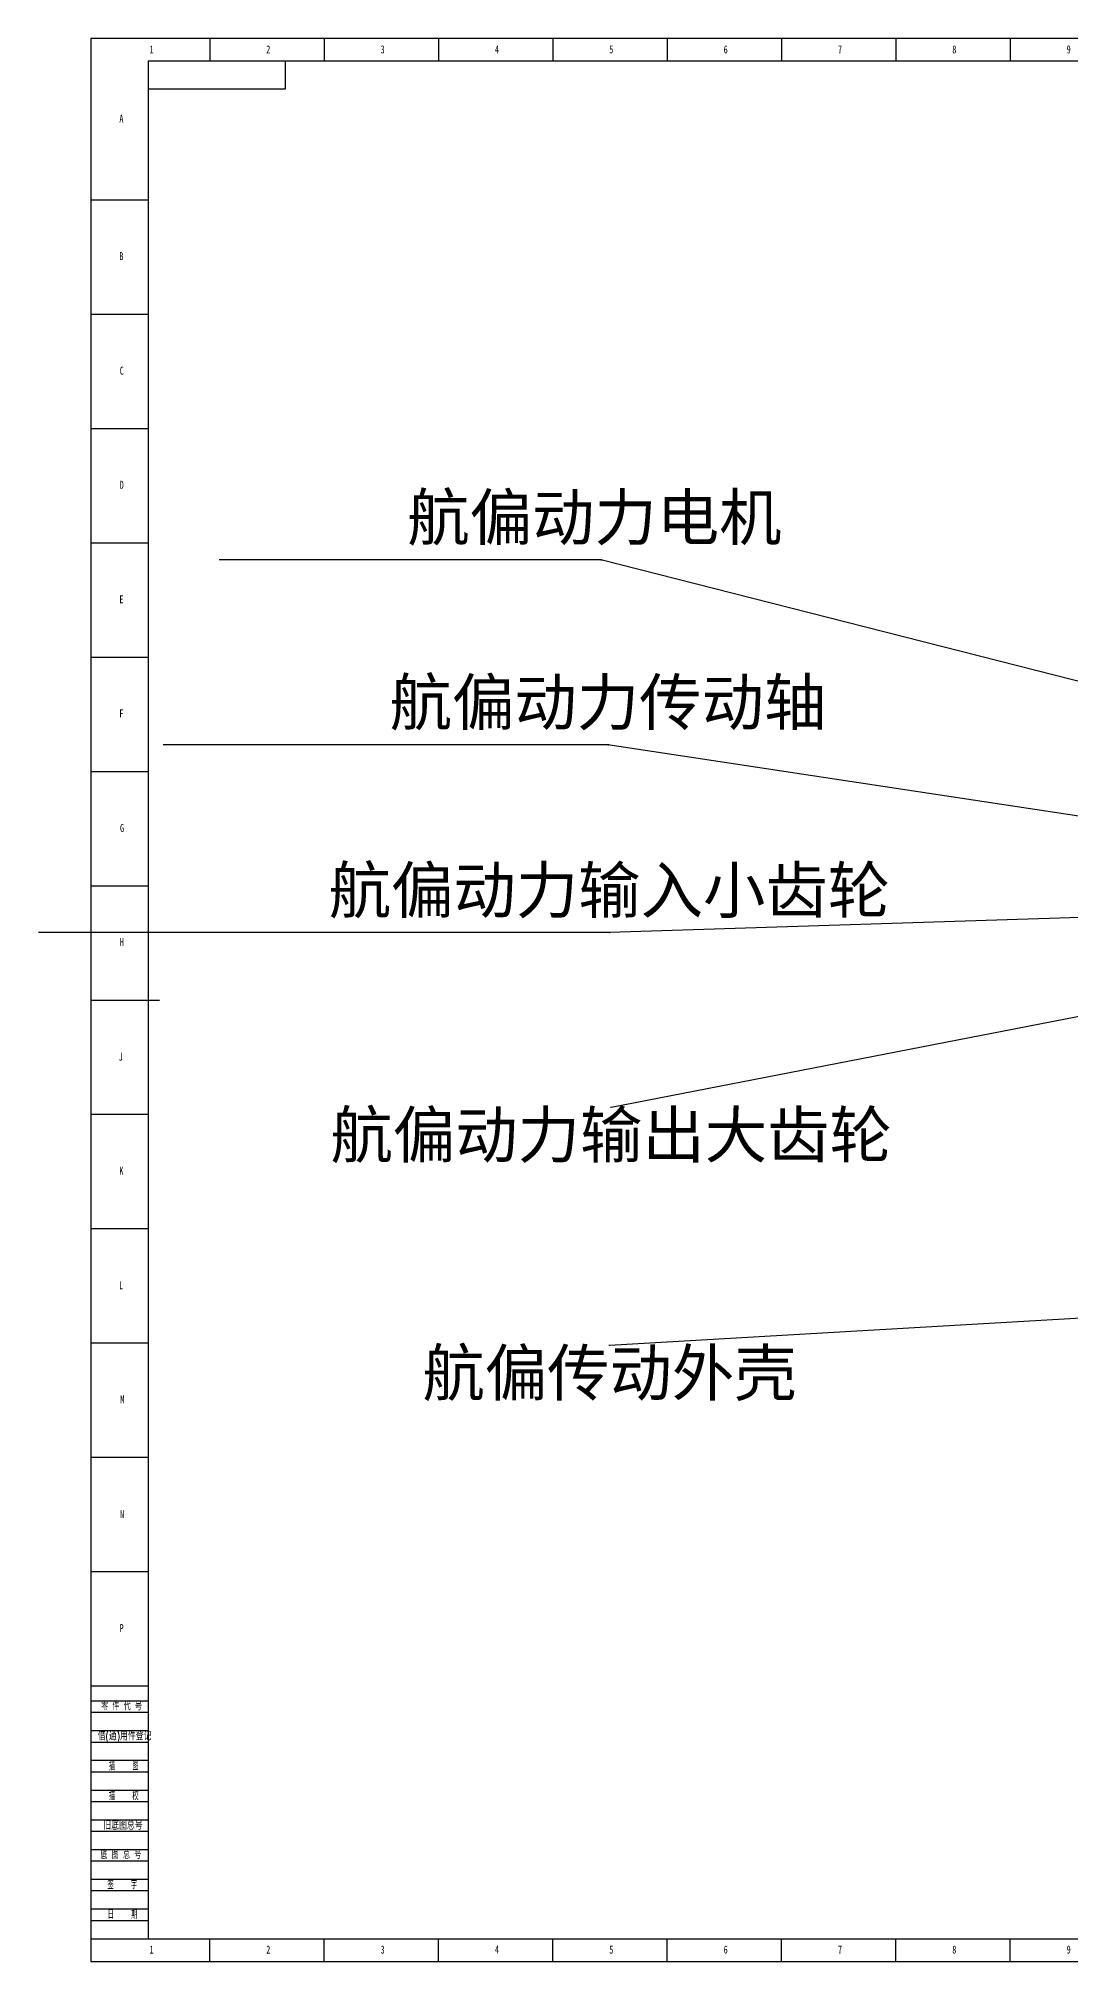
# Model space of a CAD drawing. Header units: millimetres. Extents: x -23 to 1189, y 0 to 841.
# Drawn here: x -23 to 428, y 0 to 841 of the extents above; entities that cross this region are included whole.
import ezdxf
from ezdxf import colors
from ezdxf.entities.mleader import LeaderData, LeaderLine
from ezdxf.math import Vec2, Vec3

# ---------------------------------------------------------------- set-up
doc = ezdxf.new("R2010")
doc.units = ezdxf.units.MM
for name, color, linetype in [('10', 7, 'Continuous'), ('5', 7, 'Continuous'), ('9', 7, 'Continuous')]:
    doc.layers.add(name, color=color, linetype=linetype)
doc.styles.add('SLDTEXTSTYLE0', font='TXT', dxfattribs={"width": 0.7, "bigfont": 'bigfont'})
doc.styles.add('SLDTEXTSTYLE2', font='TXT', dxfattribs={"width": 0.614286, "bigfont": 'bigfont'})
doc.styles.add('SLDTEXTSTYLE4', font='TXT', dxfattribs={"width": 0.566667, "bigfont": 'bigfont'})
doc.styles.add('SLDTEXTSTYLE5', font='TXT', dxfattribs={"width": 0.7})

msp = doc.modelspace()

# ---------------------------------------------------------------- linework, layer by layer
at = {"layer": '5', "color": 7}
for p, q in [((1189, 841), (0, 841)), ((0, 841), (0, 0)), ((0, 114), (25, 114)), ((0, 109), (25, 109)), ((0, 101), (25, 101)), ((0, 96), (25, 96)), ((0, 88), (25, 88)), ((0, 83), (25, 83)), ((0, 75), (25, 75)), ((0, 70), (25, 70)), ((0, 62), (25, 62)), ((0, 57), (25, 57)), ((0, 49), (25, 49)), ((0, 44), (25, 44)), ((0, 36), (25, 36)), ((0, 31), (25, 31)), ((0, 23), (25, 23)), ((0, 18), (25, 18)), ((0, 0), (1189, 0))]:
    msp.add_line(p, q, dxfattribs=at)
at = {"layer": '5'}
for p, q in [((52, 841), (52, 831.05)), ((102, 841), (102, 831.05)), ((152, 841), (152, 831.05)), ((202, 841), (202, 831.05)), ((252, 841), (252, 831.05)), ((302, 841), (302, 831.05)), ((352, 841), (352, 831.05)), ((402, 841), (402, 831.05)), ((0, 770.5), (25, 770.5)), ((0, 720.5), (25, 720.5)), ((0, 670.5), (25, 670.5)), ((0, 620.5), (25, 620.5)), ((0, 570.5), (25, 570.5)), ((0, 520.5), (25, 520.5)), ((0, 470.5), (25, 470.5)), ((0, 370.5), (25, 370.5)), ((0, 320.5), (25, 320.5)), ((0, 270.5), (25, 270.5)), ((0, 220.5), (25, 220.5)), ((0, 170.5), (25, 170.5)), ((0, 120.5), (25, 120.5)), ((52, 0), (52, 10)), ((102, 0), (102, 10)), ((152, 0), (152, 10)), ((202, 0), (202, 10)), ((252, 0), (252, 10)), ((302, 0), (302, 10)), ((352, 0), (352, 10)), ((402, 0), (402, 10))]:
    msp.add_line(p, q, dxfattribs=at)
at = {"layer": '5', "color": 7, "lineweight": 25}
for p, q in [((1179, 831.05), (25, 831.05)), ((25, 831.05), (25, 10)), ((85, 819), (85, 831)), ((25, 819), (85, 819)), ((0, 10), (1179, 10))]:
    msp.add_line(p, q, dxfattribs=at)
at = {"layer": '5', "lineweight": 25}
msp.add_line((0, 420.5), (30, 420.5), dxfattribs=at)

# ---------------------------------------------------------------- texts
at = {"layer": '10', "char_height": 3.5, "attachment_point": 2, "style": 'SLDTEXTSTYLE5'}
for s, insert in [('1', (26.54, 837.98)), ('2', (77.54, 837.98)), ('3', (127.54, 837.98)), ('4', (177.54, 837.98)), ('5', (227.54, 837.98)), ('6', (277.55, 837.98)), ('7', (327.55, 837.98)), ('8', (377.55, 837.98)), ('9', (427.55, 837.98)), ('A', (13.32, 807.73)), ('B', (13.32, 747.55)), ('C', (13.48, 697.48)), ('D', (13.48, 647.55)), ('E', (13.32, 597.48)), ('F', (13.28, 547.55)), ('G', (13.59, 497.48)), ('H', (13.48, 447.55)), ('J', (13.02, 397.48)), ('K', (13.32, 347.55)), ('L', (13.18, 297.48)), ('M', (13.71, 247.55)), ('N', (13.6, 197.48)), ('P', (13.44, 147.55)), ('1', (26.54, 6.98)), ('2', (77.54, 6.98)), ('3', (127.54, 6.98)), ('4', (177.54, 6.98)), ('5', (227.54, 6.98)), ('6', (277.55, 6.98)), ('7', (327.55, 6.98)), ('8', (377.55, 6.98)), ('9', (427.55, 6.98))]:
    msp.add_mtext(s, dxfattribs=dict(at, insert=insert))
at = {"layer": '9', "color": 7, "char_height": 3.5}
for s, insert, attachment_point, style in [('零 件 代 号', (4.48, 113.36), 1, 'SLDTEXTSTYLE2'), ('借(通)用件登记', (2.93, 100.28), 1, 'SLDTEXTSTYLE0'), ('描    图', (14.35, 87.18), 2, 'SLDTEXTSTYLE4'), ('描    校', (14.32, 74.14), 2, 'SLDTEXTSTYLE4'), ('旧底图总号', (5.46, 61.2), 1, 'SLDTEXTSTYLE0'), ('底 图 总 号', (4.21, 48.43), 1, 'SLDTEXTSTYLE2'), ('签    字', (13.71, 35.19), 2, 'SLDTEXTSTYLE4'), ('日    期', (13.78, 22.23), 2, 'SLDTEXTSTYLE4')]:
    msp.add_mtext(s, dxfattribs=dict(at, insert=insert, attachment_point=attachment_point, style=style))

# ---------------------------------------------------------------- leaders
ml = msp.add_multileader_mtext('Standard')
ml.set_content('{\\fSimSun|b0|i0|c134|p2;航偏动力电机}', color=256)
ml.set_leader_properties()
ml.build(insert=Vec2(0, 0))
ml.multileader.update_dxf_attribs({"text_attachment_direction": 1, "text_right_attachment_type": 6, "dogleg_length": 0.36, "arrow_head_size": 10})
ctx = ml.context
ctx.base_point, ctx.char_height, ctx.arrow_head_size, ctx.plane_origin = Vec3(222.99, 612.99), 20, 10, Vec3(310.04, 617.58)
ctx.right_attachment = 6
notes = []
notes.append((ctx, [(1, (1, 1, 0), (222.99, 612.99), (1, 0), 0.36, [(0, [(518.01, 537.91)], 0, [])])]))
ctx.mtext.insert, ctx.mtext.flow_direction = Vec3(138.3, 641.58), 5
ml = msp.add_multileader_mtext('Standard')
ml.set_content('{\\fSimSun|b0|i0|c134|p2;航偏动力传动轴}', color=256)
ml.set_leader_properties()
ml.build(insert=Vec2(0, 0))
ml.multileader.update_dxf_attribs({"text_attachment_direction": 1, "text_right_attachment_type": 6, "dogleg_length": 0.36, "arrow_head_size": 10})
ctx = ml.context
ctx.base_point, ctx.char_height, ctx.arrow_head_size, ctx.plane_origin = Vec3(226.08, 532.12), 20, 10, Vec3(220.19, 532.12)
ctx.right_attachment, ctx.text_align_type = 6, 1
notes.append((ctx, [(0, (1, 1, 0), (226.08, 532.12), (1, 0), 0.36, [(0, [(555.57, 482.08)], 0, [])])]))
ctx.mtext.insert, ctx.mtext.alignment, ctx.mtext.flow_direction = Vec3(226.08, 560.71), 2, 5
ml = msp.add_multileader_mtext('Standard')
ml.set_content('{\\fSimSun|b0|i0|c134|p2;航偏动力输入小齿轮}', color=256)
ml.set_leader_properties()
ml.build(insert=Vec2(0, 0))
ml.multileader.update_dxf_attribs({"text_attachment_direction": 1, "text_right_attachment_type": 6, "dogleg_length": 0.36, "arrow_head_size": 10})
ctx = ml.context
ctx.base_point, ctx.char_height, ctx.arrow_head_size, ctx.plane_origin = Vec3(226.71, 450.03), 20, 10, Vec3(226.71, 486.04)
ctx.right_attachment, ctx.text_align_type = 6, 1
notes.append((ctx, [(0, (1, 1, 0), (226.71, 450.03), (1, 0), 0.36, [(0, [(582.08, 461.3)], 0, [])])]))
ctx.mtext.insert, ctx.mtext.alignment, ctx.mtext.flow_direction = Vec3(226.71, 478.51), 2, 5
ml = msp.add_multileader_mtext('Standard')
ml.set_content('{\\fSimSun|b0|i0|c134|p2;航偏动力输出大齿轮}', color=256)
ml.set_leader_properties()
ml.build(insert=Vec2(0, 0))
ml.multileader.update_dxf_attribs({"text_attachment_direction": 1, "text_right_attachment_type": 6, "dogleg_length": 0.36, "arrow_head_size": 10})
ctx = ml.context
ctx.base_point, ctx.char_height, ctx.arrow_head_size, ctx.plane_origin = Vec3(227.49, 343.05), 20, 10, Vec3(227.49, 429.95)
ctx.right_attachment, ctx.text_align_type = 6, 1
notes.append((ctx, [(0, (1, 1, 0), (227.49, 373.53), (-1, 0), 0.36, [(0, [(555.2, 437.28)], 0, [])])]))
ctx.mtext.insert, ctx.mtext.alignment, ctx.mtext.flow_direction = Vec3(227.49, 371.53), 2, 5
ml = msp.add_multileader_mtext('Standard')
ml.set_content('{\\fSimSun|b0|i0|c134|p2;航偏传动外壳}', color=256)
ml.set_leader_properties()
ml.build(insert=Vec2(0, 0))
ml.multileader.update_dxf_attribs({"text_attachment_direction": 1, "text_right_attachment_type": 6, "dogleg_length": 0.36, "arrow_head_size": 10})
ctx = ml.context
ctx.base_point, ctx.char_height, ctx.arrow_head_size, ctx.plane_origin = Vec3(226.76, 238.86), 20, 10, Vec3(226.76, 269.45)
ctx.right_attachment, ctx.text_align_type = 6, 1
notes.append((ctx, [(0, (1, 1, 0), (226.76, 269.45), (-1, 0), 0.36, [(0, [(445.56, 282.08)], 0, [])])]))
ctx.mtext.insert, ctx.mtext.alignment, ctx.mtext.flow_direction = Vec3(226.76, 267.45), 2, 5
for ctx, leaders in notes:
    for number, flags, end, landing, length, lines in leaders:
        leader = LeaderData()
        leader.index, (leader.has_last_leader_line, leader.has_dogleg_vector, leader.attachment_direction) = number, flags
        leader.last_leader_point, leader.dogleg_vector, leader.dogleg_length = Vec3(end), Vec3(landing), length
        for number, points, colour, breaks in lines:
            line = LeaderLine()
            line.index, line.vertices, line.color, line.breaks = number, Vec3.list(points), colors.encode_raw_color(colour), breaks
            leader.lines.append(line)
        ctx.leaders.append(leader)

doc.saveas('drawing.dxf')
